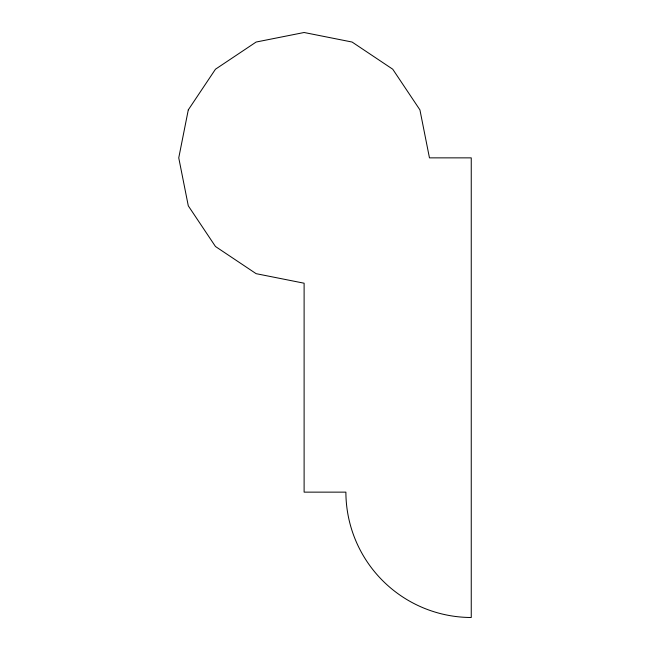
<?xml version="1.0" encoding="UTF-8"?>
<svg xmlns="http://www.w3.org/2000/svg" width="650" height="650" viewBox="0 0 650 650"><rect width="100%" height="100%" fill="white"/><g stroke="black" fill="none" stroke-linecap="round" stroke-linejoin="round"><path stroke-width="0.97" d="M188.289 109.883L178.75 157.861L188.289 205.831L215.467 246.496L256.132 273.674L304.111 283.213L304.111 492.139L345.889 492.139A125.669 125.669 0 0 0 471.25 617.5L471.25 157.861L429.463 157.861L419.924 109.883L392.746 69.217L352.081 42.039L304.111 32.5L256.132 42.039L215.467 69.217L188.289 109.883"/></g></svg>
